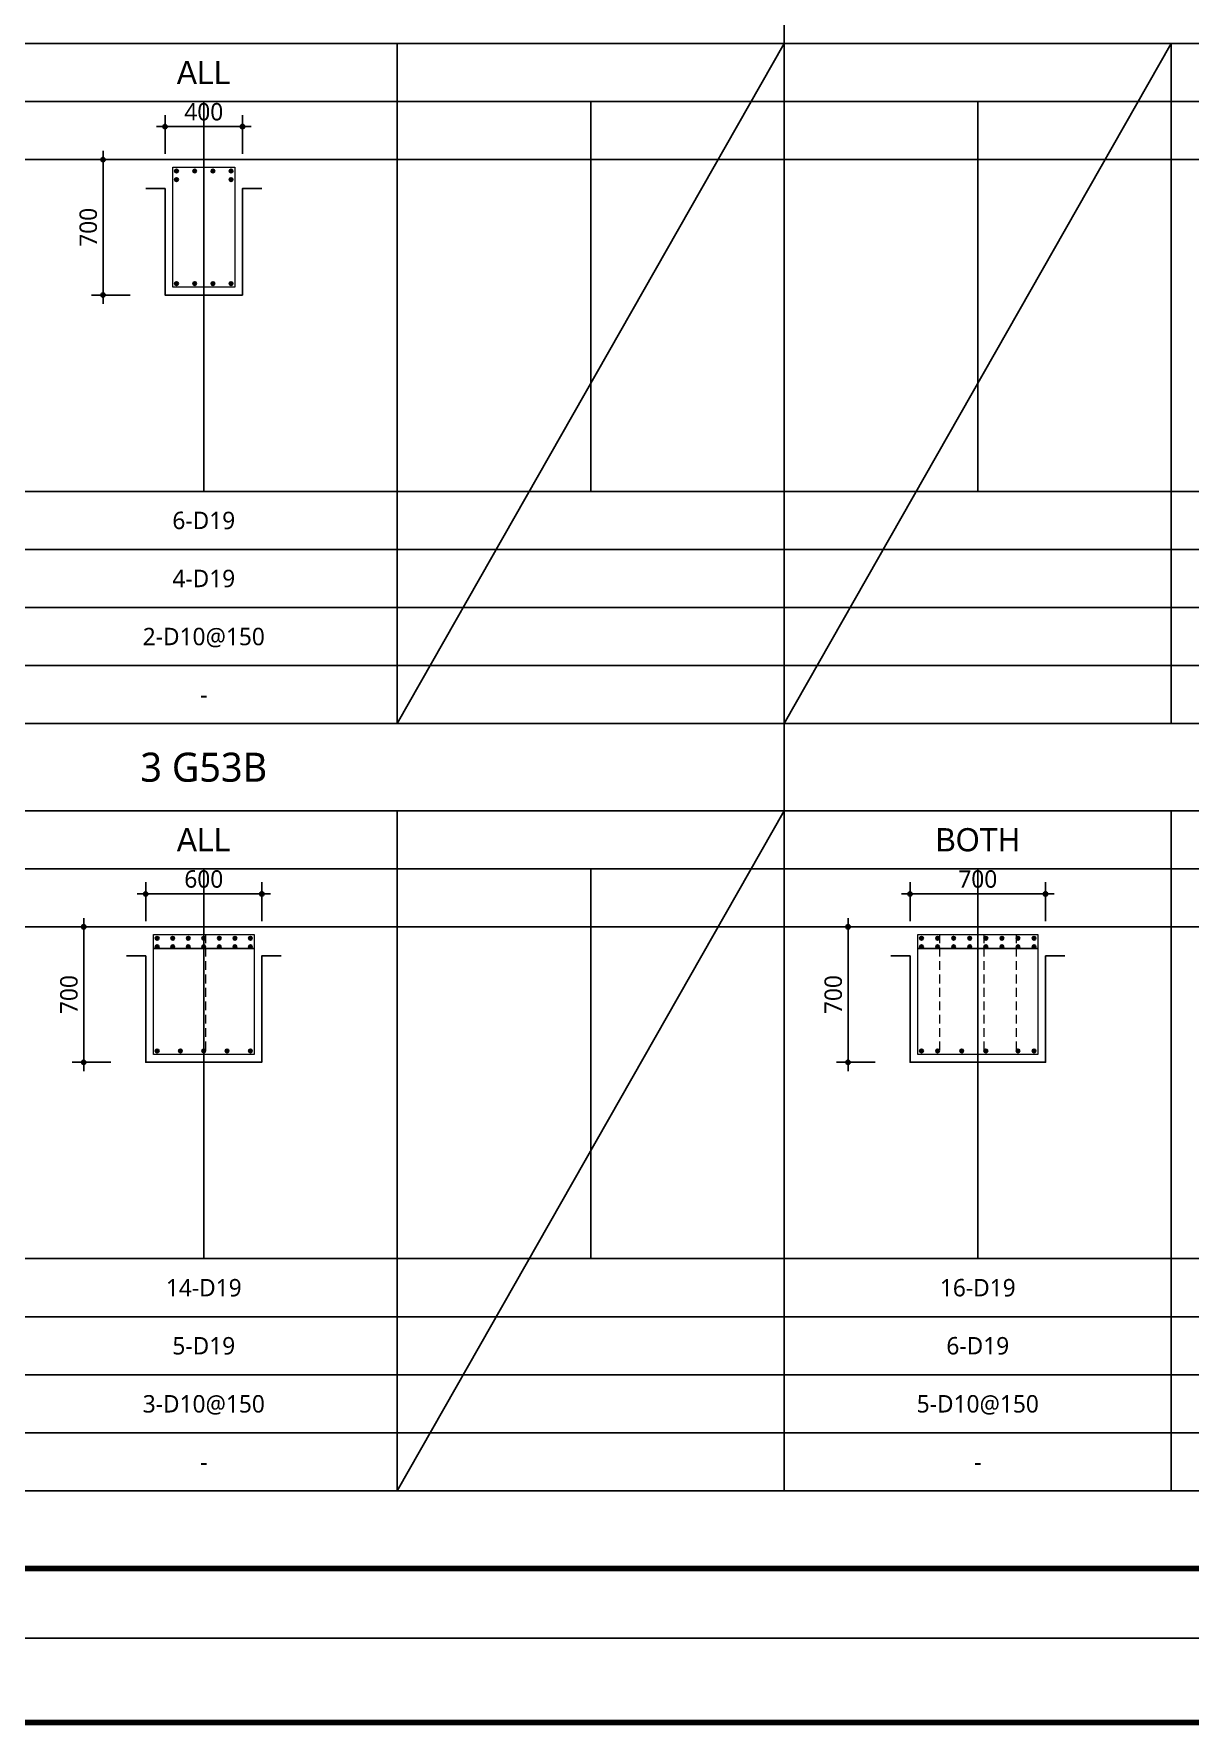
# Model space of a CAD drawing. Header units: millimetres. Extents: x 0 to 252030, y -124740 to 196020.
# Drawn here: x 87475 to 93450, y 142086 to 150850 of the extents above; entities that cross this region are included whole.
import ezdxf
from ezdxf.enums import TextEntityAlignment as Align

# ---------------------------------------------------------------- set-up
doc = ezdxf.new("R2010")
doc.units = ezdxf.units.MM
doc.header["$LTSCALE"] = 30
doc.linetypes.add('HID', pattern=[2.3, 1.5, -0.8])
doc.layers.get('DEFPOINTS').update_dxf_attribs({"color": 142})
for name, color, linetype in [('0-SEC1', 3, 'Continuous'), ('CON', 2, 'Continuous'), ('DIM', 7, 'Continuous'), ('ETC', 7, 'Continuous'), ('S-철근', 3, 'Continuous'), ('SHEET', 7, 'Continuous'), ('TXT', 3, 'Continuous'), ('XR-FORM_(도룡동)$0$Sheet', 7, 'Continuous')]:
    doc.layers.add(name, color=color, linetype=linetype)
doc.layers.add('Stirrup', color=1, linetype='Continuous', lineweight=0)
doc.layers.add('TieBar', color=7, linetype='HID', lineweight=0)
doc.styles.get("Standard").update_dxf_attribs({"font": 'malgun.ttf'})
doc.styles.add('돋움', font='Dotum.ttf')
doc.styles.add('맑은 고딕', font='malgun.ttf')
doc.dimstyles.new('30NDIM', dxfattribs={"dimscale": 50, "dimtxt": 3, "dimasz": 1.5, "dimexe": 2, "dimexo": 6, "dimgap": 1, "dimtad": 1, "dimdec": 0, "dimrnd": 0.25, "dimzin": 0, "dimdsep": 46, "dimtxsty": 'Standard', "dimblk": 'Z_DOT', "dimcen": 5, "dimclrd": 256, "dimclre": 256, "dimclrt": 3, "dimadec": 0, "dimazin": 0, "dimtm": 1e-09, "dimtfac": 1, "dimtdec": 0, "dimtix": 1, "dimtmove": 2, "dimatfit": 1, "dimldrblk": 'Z_DOT', "dimfxl": 1, "dimtolj": 1, "dimtzin": 0, "dimarcsym": 0})

# ---------------------------------------------------------------- blocks, each defined once
blk = doc.blocks.new('XR-FORM_(도룡동)$0$S')
at = {"layer": 'XR-FORM_(도룡동)$0$Sheet', "const_width": 100}
blk.add_lwpolyline([(1850, 57950), (82250, 57950), (82250, 1200), (1850, 1200)], close=True, dxfattribs=at)
blk = doc.blocks.new('XR-FORM_(도룡동)', base_point=(101.33, -56114.51))
at = {"layer": 'DEFPOINTS'}
blk.add_lwpolyline([(0, 0), (420, 0), (420, 297), (0, 297)], close=True, dxfattribs=at)
at = {"xscale": 0.005, "yscale": 0.005, "zscale": 0.005}
blk.add_blockref('XR-FORM_(도룡동)$0$S', (-0.25, 0), dxfattribs=at)
blk = doc.blocks.new('4등분')
at = {"layer": 'DEFPOINTS'}
for p, q in [((1000, 3214.5), (1000, 1200)), ((3000, 3214.5), (3000, 1200)), ((5000, 3214.5), (5000, 1200)), ((0, 2914.5), (6000, 2914.5))]:
    blk.add_line(p, q, dxfattribs=at)
at = {"layer": 'SHEET'}
blk.add_line((0, 3514.5), (6000, 3514.5), dxfattribs=at)
at = {"layer": 'SHEET', "color": 6}
for p, q in [((2000, 3514.5), (2000, 0)), ((4000, 3514.5), (4000, 0)), ((0, 3214.5), (6000, 3214.5)), ((0, 1200), (6000, 1200)), ((0, 900), (6000, 900)), ((0, 600), (6000, 600)), ((0, 300), (6000, 300))]:
    blk.add_line(p, q, dxfattribs=at)
at = {"layer": 'SHEET'}
blk.add_lwpolyline([(6000, 3964.5), (0, 3964.5), (0, 0), (6000, 0)], close=True, dxfattribs=at)
blk = doc.blocks.new('Z_DOT')
at = {"layer": 'DIM', "color": 0}
for p, q in [((-1, 0), (1, 0)), ((0, -1), (0, 1))]:
    blk.add_line(p, q, dxfattribs=at)
for radius in [0.25, 0.125]:
    blk.add_circle((0, 0), radius, dxfattribs=at)
blk = doc.blocks.new('*D229')
at = {"layer": 'DEFPOINTS', "color": 0, "transparency": 16777216}
for p in [(88553, 150370.7), (88153, 150050.5), (88553, 150050.5)]:
    blk.add_point(p, dxfattribs=at)
at = {"layer": 'DIM', "lineweight": -2, "transparency": 16777216}
for p, q in [((88153, 150230.5), (88153, 150430.7)), ((88553, 150230.5), (88553, 150430.7)), ((88198, 150370.7), (88508, 150370.7))]:
    blk.add_line(p, q, dxfattribs=at)
at = {"layer": 'DIM', "lineweight": -2, "transparency": 16777216, "xscale": 45, "yscale": 45, "zscale": 45, "rotation": 180}
blk.add_blockref('Z_DOT', (88153, 150370.7), dxfattribs=at)
at = {"layer": 'DIM', "lineweight": -2, "transparency": 16777216, "xscale": 45, "yscale": 45, "zscale": 45}
blk.add_blockref('Z_DOT', (88553, 150370.7), dxfattribs=at)
at = {"layer": 'DIM', "color": 3, "transparency": 16777216, "insert": (88353, 150447.1), "char_height": 90, "attachment_point": 5}
blk.add_mtext('\\A1;400', dxfattribs=at)
blk = doc.blocks.new('*D230')
at = {"layer": 'DEFPOINTS', "color": 0, "transparency": 16777216}
for p in [(87832.8, 150200.5), (88153, 150200.5), (88153, 149500.5)]:
    blk.add_point(p, dxfattribs=at)
at = {"layer": 'DIM', "lineweight": -2, "transparency": 16777216}
for p, q in [((87973, 150200.5), (87772.8, 150200.5)), ((87832.8, 149545.5), (87832.8, 150155.5)), ((87973, 149500.5), (87772.8, 149500.5))]:
    blk.add_line(p, q, dxfattribs=at)
at = {"layer": 'DIM', "lineweight": -2, "transparency": 16777216, "xscale": 45, "yscale": 45, "zscale": 45}
for p, rotation in [((87832.8, 150200.5), 90), ((87832.8, 149500.5), 270)]:
    blk.add_blockref('Z_DOT', p, dxfattribs=dict(at, rotation=rotation))
at = {"layer": 'DIM', "color": 3, "transparency": 16777216, "insert": (87756.4, 149850.5), "char_height": 90, "attachment_point": 5, "rotation": 90}
blk.add_mtext('\\A1;700', dxfattribs=at)
blk = doc.blocks.new('*D237')
at = {"layer": 'DEFPOINTS', "color": 0, "transparency": 16777216}
for p in [(92703, 146406.2), (92003, 146086), (92703, 146086)]:
    blk.add_point(p, dxfattribs=at)
at = {"layer": 'DIM', "lineweight": -2, "transparency": 16777216}
for p, q in [((92003, 146266), (92003, 146466.2)), ((92703, 146266), (92703, 146466.2)), ((92048, 146406.2), (92658, 146406.2))]:
    blk.add_line(p, q, dxfattribs=at)
at = {"layer": 'DIM', "lineweight": -2, "transparency": 16777216, "xscale": 45, "yscale": 45, "zscale": 45, "rotation": 180}
blk.add_blockref('Z_DOT', (92003, 146406.2), dxfattribs=at)
at = {"layer": 'DIM', "lineweight": -2, "transparency": 16777216, "xscale": 45, "yscale": 45, "zscale": 45}
blk.add_blockref('Z_DOT', (92703, 146406.2), dxfattribs=at)
at = {"layer": 'DIM', "color": 3, "transparency": 16777216, "insert": (92353, 146482.6), "char_height": 90, "attachment_point": 5}
blk.add_mtext('\\A1;700', dxfattribs=at)
blk = doc.blocks.new('*D238')
at = {"layer": 'DEFPOINTS', "color": 0, "transparency": 16777216}
for p in [(91682.8, 146236), (92003, 146236), (92003, 145536)]:
    blk.add_point(p, dxfattribs=at)
at = {"layer": 'DIM', "lineweight": -2, "transparency": 16777216}
for p, q in [((91823, 146236), (91622.8, 146236)), ((91682.8, 145581), (91682.8, 146191)), ((91823, 145536), (91622.8, 145536))]:
    blk.add_line(p, q, dxfattribs=at)
at = {"layer": 'DIM', "lineweight": -2, "transparency": 16777216, "xscale": 45, "yscale": 45, "zscale": 45}
for p, rotation in [((91682.8, 146236), 90), ((91682.8, 145536), 270)]:
    blk.add_blockref('Z_DOT', p, dxfattribs=dict(at, rotation=rotation))
at = {"layer": 'DIM', "color": 3, "transparency": 16777216, "insert": (91606.4, 145886), "char_height": 90, "attachment_point": 5, "rotation": 90}
blk.add_mtext('\\A1;700', dxfattribs=at)
blk = doc.blocks.new('*D1049')
at = {"layer": 'DEFPOINTS', "color": 0, "transparency": 16777216}
for p in [(88653, 146406.2), (88053, 146086), (88653, 146086)]:
    blk.add_point(p, dxfattribs=at)
at = {"layer": 'DIM', "lineweight": -2, "transparency": 16777216}
for p, q in [((88053, 146266), (88053, 146466.2)), ((88653, 146266), (88653, 146466.2)), ((88098, 146406.2), (88608, 146406.2))]:
    blk.add_line(p, q, dxfattribs=at)
at = {"layer": 'DIM', "lineweight": -2, "transparency": 16777216, "xscale": 45, "yscale": 45, "zscale": 45, "rotation": 180}
blk.add_blockref('Z_DOT', (88053, 146406.2), dxfattribs=at)
at = {"layer": 'DIM', "lineweight": -2, "transparency": 16777216, "xscale": 45, "yscale": 45, "zscale": 45}
blk.add_blockref('Z_DOT', (88653, 146406.2), dxfattribs=at)
at = {"layer": 'DIM', "color": 3, "transparency": 16777216, "insert": (88353, 146482.6), "char_height": 90, "attachment_point": 5}
blk.add_mtext('\\A1;600', dxfattribs=at)
blk = doc.blocks.new('*D1050')
at = {"layer": 'DEFPOINTS', "color": 0, "transparency": 16777216}
for p in [(87732.8, 146236), (88053, 146236), (88053, 145536)]:
    blk.add_point(p, dxfattribs=at)
at = {"layer": 'DIM', "lineweight": -2, "transparency": 16777216}
for p, q in [((87873, 146236), (87672.8, 146236)), ((87732.8, 145581), (87732.8, 146191)), ((87873, 145536), (87672.8, 145536))]:
    blk.add_line(p, q, dxfattribs=at)
at = {"layer": 'DIM', "lineweight": -2, "transparency": 16777216, "xscale": 45, "yscale": 45, "zscale": 45}
for p, rotation in [((87732.8, 146236), 90), ((87732.8, 145536), 270)]:
    blk.add_blockref('Z_DOT', p, dxfattribs=dict(at, rotation=rotation))
at = {"layer": 'DIM', "color": 3, "transparency": 16777216, "insert": (87656.4, 145886), "char_height": 90, "attachment_point": 5, "rotation": 90}
blk.add_mtext('\\A1;700', dxfattribs=at)

msp = doc.modelspace()

# ---------------------------------------------------------------- hatches: boundary and pattern name
at = {"layer": 'S-철근'}
h = msp.add_hatch(color=256, dxfattribs=at)
edge = h.paths.add_edge_path()
edge.add_arc((88212.08013, 150141.41992), 9.55, 0, 180)
edge.add_arc((88212.08013, 150141.41992), 9.55, 180, 360)
h = msp.add_hatch(color=256, dxfattribs=at)
edge = h.paths.add_edge_path()
edge.add_arc((88306.0268, 150141.41992), 9.55, 0, 180)
edge.add_arc((88306.0268, 150141.41992), 9.55, 180, 360)
h = msp.add_hatch(color=256, dxfattribs=at)
edge = h.paths.add_edge_path()
edge.add_arc((88399.97347, 150141.41992), 9.55, 0, 180)
edge.add_arc((88399.97347, 150141.41992), 9.55, 180, 360)
h = msp.add_hatch(color=256, dxfattribs=at)
edge = h.paths.add_edge_path()
edge.add_arc((88493.92013, 150141.41992), 9.55, 0, 180)
edge.add_arc((88493.92013, 150141.41992), 9.55, 180, 360)
h = msp.add_hatch(color=256, dxfattribs=at)
edge = h.paths.add_edge_path()
edge.add_arc((88212.08013, 150097.31992), 9.55, 0, 180)
edge.add_arc((88212.08013, 150097.31992), 9.55, 180, 360)
h = msp.add_hatch(color=256, dxfattribs=at)
edge = h.paths.add_edge_path()
edge.add_arc((88493.92013, 150097.31992), 9.55, 0, 180)
edge.add_arc((88493.92013, 150097.31992), 9.55, 180, 360)
h = msp.add_hatch(color=256, dxfattribs=at)
edge = h.paths.add_edge_path()
edge.add_arc((88212.08013, 149559.57992), 9.55, 0, 180)
edge.add_arc((88212.08013, 149559.57992), 9.55, 180, 360)
h = msp.add_hatch(color=256, dxfattribs=at)
edge = h.paths.add_edge_path()
edge.add_arc((88306.0268, 149559.57992), 9.55, 0, 180)
edge.add_arc((88306.0268, 149559.57992), 9.55, 180, 360)
h = msp.add_hatch(color=256, dxfattribs=at)
edge = h.paths.add_edge_path()
edge.add_arc((88399.97347, 149559.57992), 9.55, 0, 180)
edge.add_arc((88399.97347, 149559.57992), 9.55, 180, 360)
h = msp.add_hatch(color=256, dxfattribs=at)
edge = h.paths.add_edge_path()
edge.add_arc((88493.92013, 149559.57992), 9.55, 0, 180)
edge.add_arc((88493.92013, 149559.57992), 9.55, 180, 360)
h = msp.add_hatch(color=256, dxfattribs=at)
edge = h.paths.add_edge_path()
edge.add_arc((88112.08013, 146176.91992), 9.55, 0, 180)
edge.add_arc((88112.08013, 146176.91992), 9.55, 180, 360)
h = msp.add_hatch(color=256, dxfattribs=at)
edge = h.paths.add_edge_path()
edge.add_arc((88192.3868, 146176.91992), 9.55, 0, 180)
edge.add_arc((88192.3868, 146176.91992), 9.55, 180, 360)
h = msp.add_hatch(color=256, dxfattribs=at)
edge = h.paths.add_edge_path()
edge.add_arc((88272.69347, 146176.91992), 9.55, 0, 180)
edge.add_arc((88272.69347, 146176.91992), 9.55, 180, 360)
h = msp.add_hatch(color=256, dxfattribs=at)
edge = h.paths.add_edge_path()
edge.add_arc((88353.00013, 146176.91992), 9.55, 0, 180)
edge.add_arc((88353.00013, 146176.91992), 9.55, 180, 360)
h = msp.add_hatch(color=256, dxfattribs=at)
edge = h.paths.add_edge_path()
edge.add_arc((88433.3068, 146176.91992), 9.55, 0, 180)
edge.add_arc((88433.3068, 146176.91992), 9.55, 180, 360)
h = msp.add_hatch(color=256, dxfattribs=at)
edge = h.paths.add_edge_path()
edge.add_arc((88513.61347, 146176.91992), 9.55, 0, 180)
edge.add_arc((88513.61347, 146176.91992), 9.55, 180, 360)
h = msp.add_hatch(color=256, dxfattribs=at)
edge = h.paths.add_edge_path()
edge.add_arc((88593.92013, 146176.91992), 9.55, 0, 180)
edge.add_arc((88593.92013, 146176.91992), 9.55, 180, 360)
h = msp.add_hatch(color=256, dxfattribs=at)
edge = h.paths.add_edge_path()
edge.add_arc((92062.08013, 146176.91992), 9.55, 0, 180)
edge.add_arc((92062.08013, 146176.91992), 9.55, 180, 360)
h = msp.add_hatch(color=256, dxfattribs=at)
edge = h.paths.add_edge_path()
edge.add_arc((92145.20013, 146176.91992), 9.55, 0, 180)
edge.add_arc((92145.20013, 146176.91992), 9.55, 180, 360)
h = msp.add_hatch(color=256, dxfattribs=at)
edge = h.paths.add_edge_path()
edge.add_arc((92228.32013, 146176.91992), 9.55, 0, 180)
edge.add_arc((92228.32013, 146176.91992), 9.55, 180, 360)
h = msp.add_hatch(color=256, dxfattribs=at)
edge = h.paths.add_edge_path()
edge.add_arc((92311.44013, 146176.91992), 9.55, 0, 180)
edge.add_arc((92311.44013, 146176.91992), 9.55, 180, 360)
h = msp.add_hatch(color=256, dxfattribs=at)
edge = h.paths.add_edge_path()
edge.add_arc((92394.56013, 146176.91992), 9.55, 0, 180)
edge.add_arc((92394.56013, 146176.91992), 9.55, 180, 360)
h = msp.add_hatch(color=256, dxfattribs=at)
edge = h.paths.add_edge_path()
edge.add_arc((92477.68013, 146176.91992), 9.55, 0, 180)
edge.add_arc((92477.68013, 146176.91992), 9.55, 180, 360)
h = msp.add_hatch(color=256, dxfattribs=at)
edge = h.paths.add_edge_path()
edge.add_arc((92560.80013, 146176.91992), 9.55, 0, 180)
edge.add_arc((92560.80013, 146176.91992), 9.55, 180, 360)
h = msp.add_hatch(color=256, dxfattribs=at)
edge = h.paths.add_edge_path()
edge.add_arc((92643.92013, 146176.91992), 9.55, 0, 180)
edge.add_arc((92643.92013, 146176.91992), 9.55, 180, 360)
h = msp.add_hatch(color=256, dxfattribs=at)
edge = h.paths.add_edge_path()
edge.add_arc((88112.08013, 146132.81992), 9.55, 0, 180)
edge.add_arc((88112.08013, 146132.81992), 9.55, 180, 360)
h = msp.add_hatch(color=256, dxfattribs=at)
edge = h.paths.add_edge_path()
edge.add_arc((88192.3868, 146132.81992), 9.55, 0, 180)
edge.add_arc((88192.3868, 146132.81992), 9.55, 180, 360)
h = msp.add_hatch(color=256, dxfattribs=at)
edge = h.paths.add_edge_path()
edge.add_arc((88272.69347, 146132.81992), 9.55, 0, 180)
edge.add_arc((88272.69347, 146132.81992), 9.55, 180, 360)
h = msp.add_hatch(color=256, dxfattribs=at)
edge = h.paths.add_edge_path()
edge.add_arc((88353.00013, 146132.81992), 9.55, 0, 180)
edge.add_arc((88353.00013, 146132.81992), 9.55, 180, 360)
h = msp.add_hatch(color=256, dxfattribs=at)
edge = h.paths.add_edge_path()
edge.add_arc((88433.3068, 146132.81992), 9.55, 0, 180)
edge.add_arc((88433.3068, 146132.81992), 9.55, 180, 360)
h = msp.add_hatch(color=256, dxfattribs=at)
edge = h.paths.add_edge_path()
edge.add_arc((88513.61347, 146132.81992), 9.55, 0, 180)
edge.add_arc((88513.61347, 146132.81992), 9.55, 180, 360)
h = msp.add_hatch(color=256, dxfattribs=at)
edge = h.paths.add_edge_path()
edge.add_arc((88593.92013, 146132.81992), 9.55, 0, 180)
edge.add_arc((88593.92013, 146132.81992), 9.55, 180, 360)
h = msp.add_hatch(color=256, dxfattribs=at)
edge = h.paths.add_edge_path()
edge.add_arc((92062.08013, 146132.81992), 9.55, 0, 180)
edge.add_arc((92062.08013, 146132.81992), 9.55, 180, 360)
h = msp.add_hatch(color=256, dxfattribs=at)
edge = h.paths.add_edge_path()
edge.add_arc((92145.20013, 146132.81992), 9.55, 0, 180)
edge.add_arc((92145.20013, 146132.81992), 9.55, 180, 360)
h = msp.add_hatch(color=256, dxfattribs=at)
edge = h.paths.add_edge_path()
edge.add_arc((92228.32013, 146132.81992), 9.55, 0, 180)
edge.add_arc((92228.32013, 146132.81992), 9.55, 180, 360)
h = msp.add_hatch(color=256, dxfattribs=at)
edge = h.paths.add_edge_path()
edge.add_arc((92311.44013, 146132.81992), 9.55, 0, 180)
edge.add_arc((92311.44013, 146132.81992), 9.55, 180, 360)
h = msp.add_hatch(color=256, dxfattribs=at)
edge = h.paths.add_edge_path()
edge.add_arc((92394.56013, 146132.81992), 9.55, 0, 180)
edge.add_arc((92394.56013, 146132.81992), 9.55, 180, 360)
h = msp.add_hatch(color=256, dxfattribs=at)
edge = h.paths.add_edge_path()
edge.add_arc((92477.68013, 146132.81992), 9.55, 0, 180)
edge.add_arc((92477.68013, 146132.81992), 9.55, 180, 360)
h = msp.add_hatch(color=256, dxfattribs=at)
edge = h.paths.add_edge_path()
edge.add_arc((92560.80013, 146132.81992), 9.55, 0, 180)
edge.add_arc((92560.80013, 146132.81992), 9.55, 180, 360)
h = msp.add_hatch(color=256, dxfattribs=at)
edge = h.paths.add_edge_path()
edge.add_arc((92643.92013, 146132.81992), 9.55, 0, 180)
edge.add_arc((92643.92013, 146132.81992), 9.55, 180, 360)
h = msp.add_hatch(color=256, dxfattribs=at)
edge = h.paths.add_edge_path()
edge.add_arc((88112.08013, 145595.07992), 9.55, 0, 180)
edge.add_arc((88112.08013, 145595.07992), 9.55, 180, 360)
h = msp.add_hatch(color=256, dxfattribs=at)
edge = h.paths.add_edge_path()
edge.add_arc((88232.54013, 145595.07992), 9.55, 0, 180)
edge.add_arc((88232.54013, 145595.07992), 9.55, 180, 360)
h = msp.add_hatch(color=256, dxfattribs=at)
edge = h.paths.add_edge_path()
edge.add_arc((88353.00013, 145595.07992), 9.55, 0, 180)
edge.add_arc((88353.00013, 145595.07992), 9.55, 180, 360)
h = msp.add_hatch(color=256, dxfattribs=at)
edge = h.paths.add_edge_path()
edge.add_arc((88473.46013, 145595.07992), 9.55, 0, 180)
edge.add_arc((88473.46013, 145595.07992), 9.55, 180, 360)
h = msp.add_hatch(color=256, dxfattribs=at)
edge = h.paths.add_edge_path()
edge.add_arc((88593.92013, 145595.07992), 9.55, 0, 180)
edge.add_arc((88593.92013, 145595.07992), 9.55, 180, 360)
h = msp.add_hatch(color=256, dxfattribs=at)
edge = h.paths.add_edge_path()
edge.add_arc((92062.08013, 145595.07992), 9.55, 0, 180)
edge.add_arc((92062.08013, 145595.07992), 9.55, 180, 360)
h = msp.add_hatch(color=256, dxfattribs=at)
edge = h.paths.add_edge_path()
edge.add_arc((92145.20013, 145595.07992), 9.55, 0, 180)
edge.add_arc((92145.20013, 145595.07992), 9.55, 180, 360)
h = msp.add_hatch(color=256, dxfattribs=at)
edge = h.paths.add_edge_path()
edge.add_arc((92269.88013, 145595.07992), 9.55, 0, 180)
edge.add_arc((92269.88013, 145595.07992), 9.55, 180, 360)
h = msp.add_hatch(color=256, dxfattribs=at)
edge = h.paths.add_edge_path()
edge.add_arc((92394.56013, 145595.07992), 9.55, 0, 180)
edge.add_arc((92394.56013, 145595.07992), 9.55, 180, 360)
h = msp.add_hatch(color=256, dxfattribs=at)
edge = h.paths.add_edge_path()
edge.add_arc((92560.80013, 145595.07992), 9.55, 0, 180)
edge.add_arc((92560.80013, 145595.07992), 9.55, 180, 360)
h = msp.add_hatch(color=256, dxfattribs=at)
edge = h.paths.add_edge_path()
edge.add_arc((92643.92013, 145595.07992), 9.55, 0, 180)
edge.add_arc((92643.92013, 145595.07992), 9.55, 180, 360)

# ---------------------------------------------------------------- linework, layer by layer
at = {"layer": 'CON', "color": 8}
for p, q in [((88053.00013, 150200.49992), (88653.00013, 150200.49992)), ((87953.00013, 146235.99992), (88753.00013, 146235.99992)), ((91903.00013, 146235.99992), (92803.00013, 146235.99992))]:
    msp.add_line(p, q, dxfattribs=at)
for points in [[(88653.00013, 150050.49992), (88553.00013, 150050.49992), (88553.00013, 149500.49992), (88153.00013, 149500.49992), (88153.00013, 150050.49992), (88053.00013, 150050.49992)], [(88753.00013, 146085.99992), (88653.00013, 146085.99992), (88653.00013, 145535.99992), (88053.00013, 145535.99992), (88053.00013, 146085.99992), (87953.00013, 146085.99992)], [(92803.00013, 146085.99992), (92703.00013, 146085.99992), (92703.00013, 145535.99992), (92003.00013, 145535.99992), (92003.00013, 146085.99992), (91903.00013, 146085.99992)]]:
    msp.add_lwpolyline(points, dxfattribs=at)
at = {"layer": 'ETC', "color": 8}
for p, q in [((88093.00013, 146123.26992), (88613.00013, 146123.26992)), ((92043.00013, 146123.26992), (92663.00013, 146123.26992))]:
    msp.add_line(p, q, dxfattribs=at)
at = {"layer": 'S-철근'}
for centre in [(88212.08013, 150141.41992), (88306.0268, 150141.41992), (88399.97347, 150141.41992), (88493.92013, 150141.41992), (88212.08013, 150097.31992), (88493.92013, 150097.31992), (88212.08013, 149559.57992), (88306.0268, 149559.57992), (88399.97347, 149559.57992), (88493.92013, 149559.57992), (88112.08013, 146176.91992), (88192.3868, 146176.91992), (88272.69347, 146176.91992), (88353.00013, 146176.91992), (88433.3068, 146176.91992), (88513.61347, 146176.91992), (88593.92013, 146176.91992), (92062.08013, 146176.91992), (92145.20013, 146176.91992), (92228.32013, 146176.91992), (92311.44013, 146176.91992), (92394.56013, 146176.91992), (92477.68013, 146176.91992), (92560.80013, 146176.91992), (92643.92013, 146176.91992), (88112.08013, 146132.81992), (88192.3868, 146132.81992), (88272.69347, 146132.81992), (88353.00013, 146132.81992), (88433.3068, 146132.81992), (88513.61347, 146132.81992), (88593.92013, 146132.81992), (92062.08013, 146132.81992), (92145.20013, 146132.81992), (92228.32013, 146132.81992), (92311.44013, 146132.81992), (92394.56013, 146132.81992), (92477.68013, 146132.81992), (92560.80013, 146132.81992), (92643.92013, 146132.81992), (88112.08013, 145595.07992), (88232.54013, 145595.07992), (88353.00013, 145595.07992), (88473.46013, 145595.07992), (88593.92013, 145595.07992), (92062.08013, 145595.07992), (92145.20013, 145595.07992), (92269.88013, 145595.07992), (92394.56013, 145595.07992), (92560.80013, 145595.07992), (92643.92013, 145595.07992)]:
    msp.add_circle(centre, 9.55, dxfattribs=at)
at = {"layer": 'SHEET'}
for p, q in [((91353.00013, 150800.49992), (89353.00013, 147285.99992)), ((93353.00013, 150800.49992), (91353.00013, 147285.99992)), ((91353.00013, 146835.99992), (89353.00013, 143321.49992))]:
    msp.add_line(p, q, dxfattribs=at)
at = {"layer": 'Stirrup', "color": 3}
for points in [[(88193.00013, 149540.49992), (88193.00013, 150160.49992), (88513.00013, 150160.49992), (88513.00013, 149540.49992), (88193.00013, 149540.49992)], [(88093.00013, 145575.99992), (88093.00013, 146195.99992), (88613.00013, 146195.99992), (88613.00013, 145575.99992), (88093.00013, 145575.99992)], [(92043.00013, 145575.99992), (92043.00013, 146195.99992), (92663.00013, 146195.99992), (92663.00013, 145575.99992), (92043.00013, 145575.99992)]]:
    msp.add_lwpolyline(points, dxfattribs=at)
at = {"layer": 'TieBar'}
for p, q in [((88362.55013, 146195.99992), (88362.55013, 145575.99992)), ((92154.75013, 146195.99992), (92154.75013, 145575.99992)), ((92385.01013, 146195.99992), (92385.01013, 145575.99992)), ((92551.25013, 146195.99992), (92551.25013, 145575.99992))]:
    msp.add_line(p, q, dxfattribs=at)

# ---------------------------------------------------------------- block references
for p in [(85353.00013, 147285.99992), (91353.00013, 147285.99992), (85353.00013, 143321.49992), (91353.00013, 143321.49992)]:
    msp.add_blockref('4등분', p)
at = {"layer": '0-SEC1', "xscale": 60, "yscale": 60, "zscale": 60}
for p in [(81710.02429, -3224310.57868), (81710.02429, -3242130.57868)]:
    msp.add_blockref('XR-FORM_(도룡동)', p, dxfattribs=at)

# ---------------------------------------------------------------- texts
at = {"layer": 'TXT'}
for s, height, style, p in [('ALL', 120, '돋움', (88353.00013, 150650.49992)), ('6-D19', 90, '맑은 고딕', (88353.00013, 148335.99992)), ('4-D19', 90, '맑은 고딕', (88353.00013, 148035.99992)), ('2-D10@150', 90, '맑은 고딕', (88353.00013, 147735.99992)), ('-', 90, '맑은 고딕', (88353.00013, 147435.99992)), ('ALL', 120, '돋움', (88353.00013, 146685.99992)), ('BOTH', 120, '돋움', (92353.00013, 146685.99992)), ('14-D19', 90, '맑은 고딕', (88353.00013, 144371.49992)), ('16-D19', 90, '맑은 고딕', (92353.00013, 144371.49992)), ('5-D19', 90, '맑은 고딕', (88353.00013, 144071.49992)), ('6-D19', 90, '맑은 고딕', (92353.00013, 144071.49992)), ('3-D10@150', 90, '맑은 고딕', (88353.00013, 143771.49992)), ('5-D10@150', 90, '맑은 고딕', (92353.00013, 143771.49992)), ('-', 90, '맑은 고딕', (88353.00013, 143471.49992)), ('-', 90, '맑은 고딕', (92353.00013, 143471.49992))]:
    msp.add_text(s, height=height, dxfattribs=dict(at, style=style)).set_placement(p, align=Align.MIDDLE_CENTER)
at = {"layer": 'TXT', "color": 2, "style": '맑은 고딕'}
msp.add_text('3 G53B', height=150, dxfattribs=at).set_placement((88353.00013, 147060.99992), align=Align.MIDDLE_CENTER)

# ---------------------------------------------------------------- dimensions: what is measured, and where the dimension line sits
at = {"layer": 'DIM'}
for base, p1, p2, picture, middle in [((88553.00013, 150370.65148), (88153.00013, 150050.49992), (88553.00013, 150050.49992), '*D229', (88353.00013, 150447.14945)), ((88653.00013, 146406.15148), (88053.00013, 146085.99992), (88653.00013, 146085.99992), '*D1049', (88353.00013, 146482.64945)), ((92703.00013, 146406.15148), (92003.00013, 146085.99992), (92703.00013, 146085.99992), '*D237', (92353.00013, 146482.64945))]:
    dim = msp.add_linear_dim(base=base, p1=p1, p2=p2, dimstyle='30NDIM', override={"dimscale": 30, "dimtxsty": 'Standard'}, dxfattribs=at)
    dim.commit()
    dim.dimension.update_dxf_attribs({"geometry": picture, "text_midpoint": middle})
for base, p1, p2, picture, middle in [((87832.84857, 150200.49992), (88153.00013, 149500.49992), (88153.00013, 150200.49992), '*D230', (87756.3506, 149850.49992)), ((87732.84857, 146235.99992), (88053.00013, 145535.99992), (88053.00013, 146235.99992), '*D1050', (87656.3506, 145885.99992)), ((91682.84857, 146235.99992), (92003.00013, 145535.99992), (92003.00013, 146235.99992), '*D238', (91606.3506, 145885.99992))]:
    dim = msp.add_linear_dim(base=base, p1=p1, p2=p2, angle=90, dimstyle='30NDIM', override={"dimscale": 30, "dimtxsty": 'Standard'}, dxfattribs=at)
    dim.commit()
    dim.dimension.update_dxf_attribs({"geometry": picture, "text_midpoint": middle})

doc.saveas('drawing.dxf')
